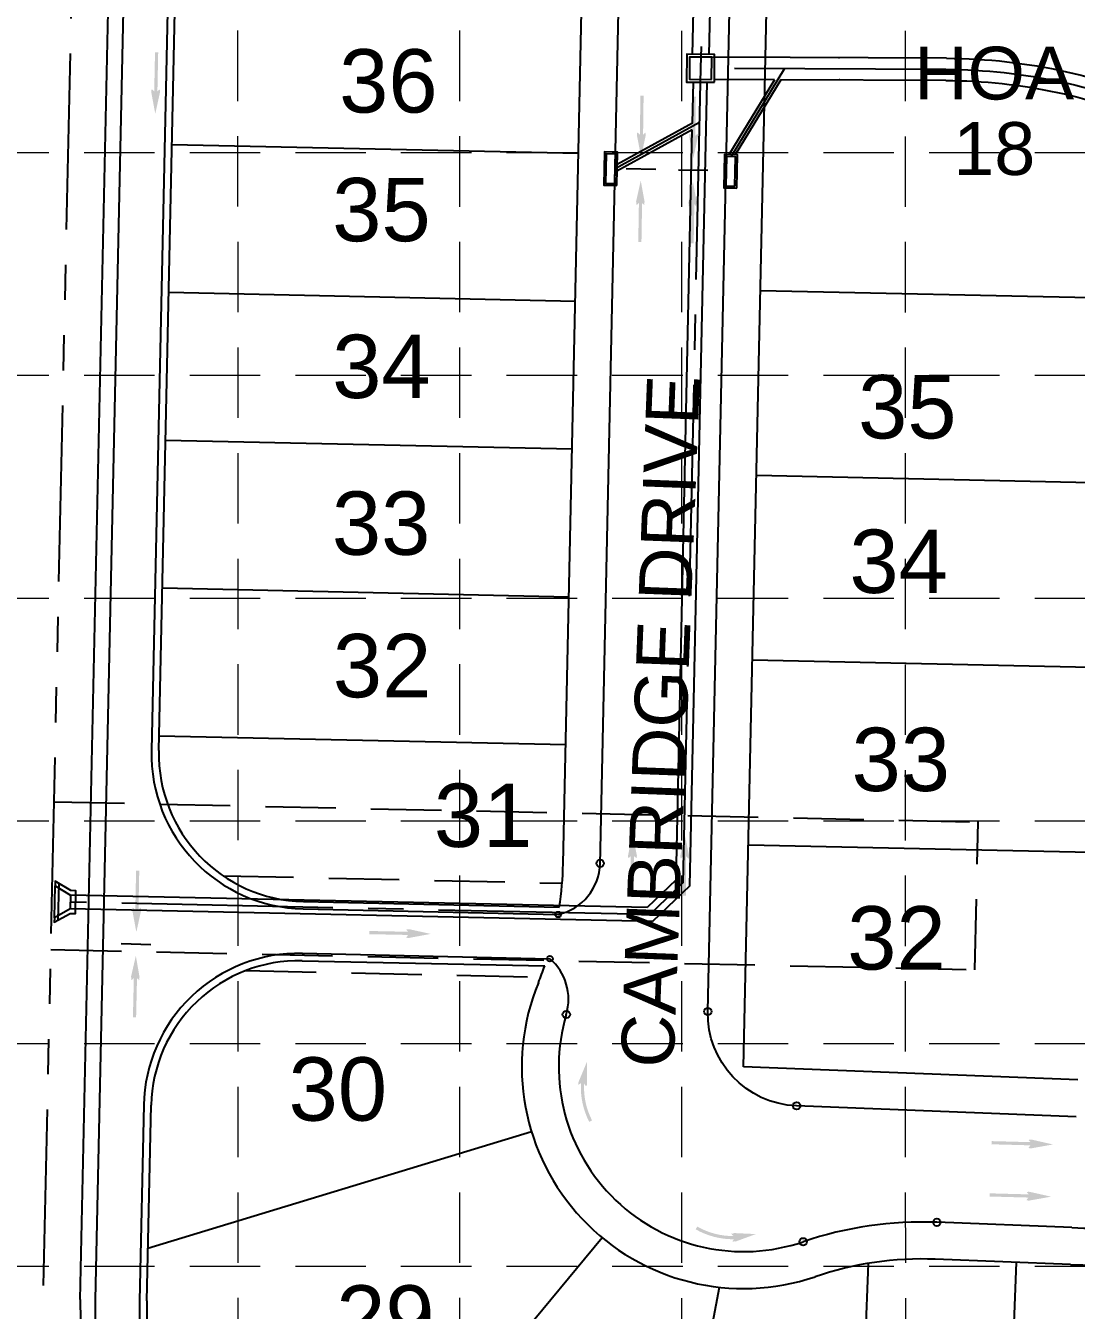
# Model space of a CAD drawing. Header units: inches. Extents: x 3312 to 5850, y 7905 to 11961.
# Drawn here: x 3572.2 to 3870.6, y 9350.6 to 9715.5 of the extents above; entities that cross this region are included whole.
import ezdxf
from ezdxf.enums import TextEntityAlignment as Align

# ---------------------------------------------------------------- set-up
doc = ezdxf.new("R2010")
doc.units = ezdxf.units.IN
doc.header["$LTSCALE"] = 80
doc.header["$MEASUREMENT"] = 0
for name, pattern in [('CENTER2', [1.125, 0.75, -0.125, 0.125, -0.125]), ('DASHED2', [0.375, 0.25, -0.125]), ('HIDDEN', [0.375, 0.25, -0.125]), ('PHANTOM2', [1.25, 0.625, -0.125, 0.125, -0.125, 0.125, -0.125])]:
    doc.linetypes.add(name, pattern=pattern)
for name, color, linetype in [('1 LOT NUMBER', 7, 'Continuous'), ('BNDY', 7, 'PHANTOM2'), ('ESMT', 7, 'DASHED2'), ('grid', 254, 'HIDDEN'), ('LOT NUM', 7, 'Continuous'), ('LOTLINE', 7, 'Continuous'), ('PAVING', 7, 'Continuous'), ('ROW', 7, 'Continuous'), ('STORM', 250, 'Continuous'), ('STORM CL', 7, 'CENTER2'), ('STORM INLET', 250, 'Continuous')]:
    doc.layers.add(name, color=color, linetype=linetype)
doc.styles.get("Standard").update_dxf_attribs({"font": 'ARIAL.TTF', "height": 25})

msp = doc.modelspace()

# ---------------------------------------------------------------- hatches: boundary and pattern name
at = {"layer": 'PAVING'}
h = msp.add_hatch(color=256, dxfattribs=at)
edge = h.paths.add_edge_path()
edge.add_line((3610.144448673394, 9697.40248082097), (3609.607478673394, 9696.84682082097))
edge.add_line((3609.607478673394, 9696.84682082097), (3609.830603673394, 9707.95792082097))
edge.add_line((3609.830603673394, 9707.95792082097), (3608.927813673394, 9707.97724082097))
edge.add_line((3608.927813673394, 9707.97724082097), (3608.704688673394, 9696.86635082097))
edge.add_line((3608.704688673394, 9696.86635082097), (3608.078783673394, 9697.45561082097))
edge.add_line((3608.078783673394, 9697.455610820969), (3608.077102809413, 9697.457062132553))
edge.add_ellipse((3608.023648490632, 9696.888739976133), major_axis=(0.01178339618922154, 0.58788191975451), ratio=0.2857142857142856, start_angle=345.5032805555555, end_angle=485.8315277777779)
edge.add_line((3607.880573171914, 9696.54732112825), (3607.882748673394, 9696.54820082097))
edge.add_line((3607.882748673394, 9696.54820082097), (3608.999948673394, 9690.50839082097))
edge.add_line((3608.999948673394, 9690.50839082097), (3610.314443673394, 9696.50389082097))
edge.add_line((3610.314443673394, 9696.50389082097), (3610.313227560195, 9696.502852300102))
edge.add_ellipse((3610.181892661246, 9696.840515599202), major_axis=(0.01178339618922154, 0.58788191975451), ratio=0.2857142857142859, start_angle=235.2730666666667, end_angle=377.1826722222223)
edge.add_line((3610.143529689909, 9697.403153608302), (3610.144448673394, 9697.402480820972))
edge.add_line((3610.144448673394, 9697.40248082097), (3610.144448673394, 9697.40248082097))
edge.add_line((3610.144448673394, 9697.40248082097), (3610.144448673394, 9697.40248082097))
h = msp.add_hatch(color=256, dxfattribs=at)
edge = h.paths.add_edge_path()
edge.add_line((3748.078538673394, 9685.144465820971), (3747.545453673394, 9684.585130820971))
edge.add_line((3747.545453673394, 9684.585130820971), (3747.690143673394, 9695.697385820971))
edge.add_line((3747.690143673394, 9695.697385820971), (3746.787248673395, 9695.710405820972))
edge.add_line((3746.787248673394, 9695.71040582097), (3746.642453673394, 9684.598255820969))
edge.add_line((3746.642453673394, 9684.598255820969), (3746.012348673394, 9685.182685820968))
edge.add_line((3746.012348673394, 9685.18268582097), (3746.010716806211, 9685.18452813353))
edge.add_ellipse((3745.96127335735, 9684.615842998293), major_axis=(0.007635568287404431, 0.58795042146165), ratio=0.2857142857142856, start_angle=345.5032805555555, end_angle=485.8315277777779)
edge.add_line((3745.82061032543, 9684.273423244238), (3745.823033673394, 9684.27401582097))
edge.add_line((3745.823033673394, 9684.27401582097), (3746.982758673394, 9678.242185820971))
edge.add_line((3746.982758673394, 9678.242185820971), (3748.254518673394, 9684.24724082097))
edge.add_line((3748.254518673394, 9684.24724082097), (3748.253517904298, 9684.246118194043))
edge.add_ellipse((3748.119804043414, 9684.582846515763), major_axis=(0.007635568287404431, 0.58795042146165), ratio=0.2857142857142858, start_angle=235.2730666666667, end_angle=377.1826722222223)
edge.add_line((3748.077472589155, 9685.145199869834), (3748.078538673394, 9685.144465820971))
edge.add_line((3748.078538673394, 9685.144465820971), (3748.078538673394, 9685.144465820971))
edge.add_line((3748.078538673394, 9685.144465820971), (3748.078538673394, 9685.144465820971))
h = msp.add_hatch(color=256, dxfattribs=at)
edge = h.paths.add_edge_path()
edge.add_line((3762.918188673394, 9684.80479082097), (3762.385103673394, 9684.24545582097))
edge.add_line((3762.385103673394, 9684.24545582097), (3762.529793673394, 9695.357605820971))
edge.add_line((3762.529793673394, 9695.357605820971), (3761.627003673394, 9695.37073082097))
edge.add_line((3761.627003673394, 9695.37073082097), (3761.482208673394, 9684.258580820971))
edge.add_line((3761.482208673394, 9684.258580820971), (3760.852103673394, 9684.843010820972))
edge.add_line((3760.852103673394, 9684.84301082097), (3760.850427909019, 9684.844835511118))
edge.add_ellipse((3760.800984460157, 9684.276150375881), major_axis=(0.007635568287404431, 0.58795042146165), ratio=0.2857142857142856, start_angle=345.5032805555555, end_angle=485.8315277777779)
edge.add_line((3760.660321428237, 9683.933730621826), (3760.662683673394, 9683.934340820972))
edge.add_line((3760.662683673394, 9683.93434082097), (3761.822408673394, 9677.90240582097))
edge.add_line((3761.822408673394, 9677.90240582097), (3763.094273673394, 9683.90756582097))
edge.add_line((3763.094273673394, 9683.907565820971), (3763.093229007106, 9683.906425571635))
edge.add_ellipse((3762.959515146221, 9684.243153893354), major_axis=(0.007635568287404431, 0.58795042146165), ratio=0.2857142857142858, start_angle=235.2730666666667, end_angle=377.1826722222223)
edge.add_line((3762.917183691962, 9684.805507247422), (3762.918188673394, 9684.80479082097))
edge.add_line((3762.918188673394, 9684.80479082097), (3762.918188673394, 9684.80479082097))
edge.add_line((3762.918188673394, 9684.80479082097), (3762.918188673394, 9684.80479082097))
h = msp.add_hatch(color=256, dxfattribs=at)
edge = h.paths.add_edge_path()
edge.add_line((3747.777398673394, 9664.591870820972), (3747.260903673394, 9665.16653582097))
edge.add_line((3747.260903673394, 9665.16653582097), (3747.079883673394, 9654.054385820971))
edge.add_line((3747.079883673394, 9654.054385820971), (3746.176778673394, 9654.067930820971))
edge.add_line((3746.176778673394, 9654.067930820971), (3746.358113673394, 9665.179870820972))
edge.add_line((3746.358113673394, 9665.17987082097), (3745.711208673394, 9664.61392082097))
edge.add_line((3745.711208673394, 9664.61392082097), (3745.709377019012, 9664.612141212203))
edge.add_ellipse((3745.676624915048, 9665.182031322103), major_axis=(-0.009602541635274997, -0.5879215859229384), ratio=0.2857142857142857, start_angle=-125.83152777777792, end_angle=14.496719444444523, ccw=False)
edge.add_line((3745.54605981913, 9665.528427240444), (3745.548353673394, 9665.527735820971))
edge.add_line((3745.548353673394, 9665.527735820971), (3746.884268673394, 9671.522920820971))
edge.add_line((3746.884268673394, 9671.52292082097), (3747.979943673394, 9665.48342582097))
edge.add_line((3747.979943673394, 9665.48342582097), (3747.978722311391, 9665.484403982362))
edge.add_ellipse((3747.835195257797, 9665.151739971492), major_axis=(-0.009602541635274997, -0.5879215859229384), ratio=0.2857142857142859, start_angle=-17.182672222222322, end_angle=124.7269333333333, ccw=False)
edge.add_line((3747.776397503151, 9664.590869156686), (3747.777398673394, 9664.59187082097))
edge.add_line((3747.777398673394, 9664.591870820972), (3747.777398673394, 9664.591870820972))
edge.add_line((3747.777398673394, 9664.591870820972), (3747.777398673394, 9664.591870820972))
h = msp.add_hatch(color=256, dxfattribs=at)
edge = h.paths.add_edge_path()
edge.add_line((3762.617048673394, 9664.25219582097), (3762.100553673394, 9664.82675582097))
edge.add_line((3762.100553673394, 9664.82675582097), (3761.919533673394, 9653.71471082097))
edge.add_line((3761.919533673394, 9653.71471082097), (3761.016428673394, 9653.72825582097))
edge.add_line((3761.016428673394, 9653.72825582097), (3761.197763673394, 9664.840090820971))
edge.add_line((3761.197763673394, 9664.840090820971), (3760.550753673394, 9664.27424582097))
edge.add_line((3760.550753673394, 9664.27424582097), (3760.548983994318, 9664.272435081888))
edge.add_ellipse((3760.516231890355, 9664.842325191787), major_axis=(-0.009602541635274997, -0.5879215859229384), ratio=0.2857142857142857, start_angle=-125.83152777777792, end_angle=14.496719444444523, ccw=False)
edge.add_line((3760.385666794436, 9665.188721110131), (3760.388003673394, 9665.18806082097))
edge.add_line((3760.388003673394, 9665.18806082097), (3761.723918673394, 9671.18324582097))
edge.add_line((3761.723918673394, 9671.18324582097), (3762.819488673394, 9665.143645820972))
edge.add_line((3762.819488673394, 9665.143645820972), (3762.818329286696, 9665.144697852047))
edge.add_ellipse((3762.674802233102, 9664.812033841177), major_axis=(-0.009602541635274997, -0.5879215859229384), ratio=0.2857142857142859, start_angle=-17.182672222222322, end_angle=124.7269333333333, ccw=False)
edge.add_line((3762.616004478456, 9664.25116302637), (3762.617048673394, 9664.25219582097))
edge.add_line((3762.617048673394, 9664.25219582097), (3762.617048673394, 9664.25219582097))
edge.add_line((3762.617048673394, 9664.25219582097), (3762.617048673394, 9664.25219582097))
h = msp.add_hatch(color=256, dxfattribs=at)
edge = h.paths.add_edge_path()
edge.add_line((3743.501273673394, 9479.13530582097), (3744.026693673394, 9479.701780820971))
edge.add_line((3744.026693673394, 9479.701780820971), (3744.031838673394, 9468.58847582097))
edge.add_line((3744.031838673394, 9468.58847582097), (3744.934733673394, 9468.58763582097))
edge.add_line((3744.934733673394, 9468.58763582097), (3744.929798673394, 9479.700730820969))
edge.add_line((3744.929798673394, 9479.70073082097), (3745.567673673394, 9479.124595820971))
edge.add_line((3745.567673673394, 9479.124595820971), (3745.569432195045, 9479.123057539025))
edge.add_ellipse((3745.611214422115, 9479.692356830416), major_axis=(0.0002812504898118156, -0.5879999327365284), ratio=0.2857142857142854, start_angle=345.5032805555555, end_angle=485.8315277777779)
edge.add_line((3745.747254386381, 9480.036639424572), (3745.745228673394, 9480.035785820972))
edge.add_line((3745.745228673394, 9480.035785820972), (3744.504233673394, 9486.05123582097))
edge.add_line((3744.504233673394, 9486.05123582097), (3743.312903673394, 9480.03001082097))
edge.add_line((3743.312903673394, 9480.03001082097), (3743.31419970008, 9480.03118561447))
edge.add_ellipse((3743.452435129224, 9479.696288129602), major_axis=(0.0002812504898118156, -0.5879999327365284), ratio=0.2857142857142857, start_angle=235.2730666666667, end_angle=377.1826722222223)
edge.add_line((3743.502334235836, 9479.134555696843), (3743.501273673394, 9479.13530582097))
edge.add_line((3743.501273673394, 9479.13530582097), (3743.501273673394, 9479.13530582097))
edge.add_line((3743.501273673394, 9479.13530582097), (3743.501273673394, 9479.13530582097))
h = msp.add_hatch(color=256, dxfattribs=at)
edge = h.paths.add_edge_path()
edge.add_line((3758.344283673394, 9478.997440820971), (3758.869808673393, 9479.563705820972))
edge.add_line((3758.869808673393, 9479.56370582097), (3758.874743673394, 9468.45040082097))
edge.add_line((3758.874743673394, 9468.450400820971), (3759.777953673394, 9468.44956082097))
edge.add_line((3759.777953673394, 9468.44956082097), (3759.772598673394, 9479.562865820972))
edge.add_line((3759.772598673394, 9479.562865820972), (3760.410683673394, 9478.986625820971))
edge.add_line((3760.410683673394, 9478.986625820971), (3760.412375076317, 9478.985017220224))
edge.add_ellipse((3760.454157303388, 9479.55431651161), major_axis=(0.0002812504898118156, -0.5879999327365284), ratio=0.2857142857142854, start_angle=345.5032805555555, end_angle=485.8315277777779)
edge.add_line((3760.590197267654, 9479.898599105767), (3760.588028673394, 9479.89792082097))
edge.add_line((3760.588028673394, 9479.89792082097), (3759.347033673394, 9485.91337082097))
edge.add_line((3759.347033673394, 9485.913370820972), (3758.155913673394, 9479.89204082097))
edge.add_line((3758.155913673394, 9479.892040820969), (3758.157142581361, 9479.89314529567))
edge.add_ellipse((3758.295378010505, 9479.5582478108), major_axis=(0.0002812504898118156, -0.5879999327365284), ratio=0.2857142857142857, start_angle=235.2730666666667, end_angle=377.1826722222223)
edge.add_line((3758.345277117116, 9478.996515378043), (3758.344283673394, 9478.997440820971))
edge.add_line((3758.344283673394, 9478.997440820971), (3758.344283673394, 9478.997440820971))
edge.add_line((3758.344283673394, 9478.997440820971), (3758.344283673394, 9478.997440820971))
h = msp.add_hatch(color=256, dxfattribs=at)
edge = h.paths.add_edge_path()
edge.add_line((3604.769813673394, 9464.95652582097), (3604.232948673394, 9464.400760820969))
edge.add_line((3604.232948673394, 9464.40076082097), (3604.453658673394, 9475.511755820971))
edge.add_line((3604.453658673394, 9475.511755820971), (3603.550868673394, 9475.53128582097))
edge.add_line((3603.550868673394, 9475.53128582097), (3603.330158673394, 9464.420290820972))
edge.add_line((3603.330158673394, 9464.42029082097), (3602.704043673394, 9465.00902582097))
edge.add_line((3602.704043673394, 9465.009025820971), (3602.702369649243, 9465.010793439513))
edge.add_ellipse((3602.649037722284, 9464.442459784656), major_axis=(0.01165679305459591, 0.5878844437265569), ratio=0.2857142857142856, start_angle=345.5032805555555, end_angle=485.8315277777779)
edge.add_line((3602.506035932879, 9464.101010132814), (3602.508428673394, 9464.101720820969))
edge.add_line((3602.508428673394, 9464.10172082097), (3603.626888673394, 9458.061805820971))
edge.add_line((3603.626888673394, 9458.06180582097), (3604.939703673394, 9464.058040820968))
edge.add_line((3604.939703673394, 9464.05804082097), (3604.938699843707, 9464.057065296698))
edge.add_ellipse((3604.807292230581, 9464.394700304443), major_axis=(0.01165679305459591, 0.5878844437265569), ratio=0.2857142857142857, start_angle=235.2730666666667, end_angle=377.1826722222223)
edge.add_line((3604.768808093656, 9464.957330038866), (3604.769813673394, 9464.95652582097))
edge.add_line((3604.769813673394, 9464.95652582097), (3604.769813673394, 9464.95652582097))
edge.add_line((3604.769813673394, 9464.95652582097), (3604.769813673394, 9464.95652582097))
h = msp.add_hatch(color=256, dxfattribs=at)
edge = h.paths.add_edge_path()
edge.add_line((3680.333903673394, 9458.700625820971), (3680.889458673394, 9458.16365582097))
edge.add_line((3680.889458673394, 9458.16365582097), (3669.778463673394, 9458.386780820972))
edge.add_line((3669.778463673394, 9458.38678082097), (3669.759038673394, 9457.48399082097))
edge.add_line((3669.759038673394, 9457.48399082097), (3680.870033673394, 9457.26076082097))
edge.add_line((3680.870033673394, 9457.260760820971), (3680.280773673394, 9456.634960820971))
edge.add_line((3680.280773673394, 9456.634960820971), (3680.279122374367, 9456.633255920178))
edge.add_ellipse((3680.847444269034, 9456.579798818539), major_axis=(-0.58788186204867, 0.01178627482237563), ratio=0.2857142857142856, start_angle=345.5032805555555, end_angle=485.8315277777779)
edge.add_line((3681.188862416329, 9456.436721828024), (3681.188183673394, 9456.438820820971))
edge.add_line((3681.188183673394, 9456.438820820971), (3687.227888673394, 9457.55602082097))
edge.add_line((3687.227888673394, 9457.55602082097), (3681.232388673394, 9458.87062082097))
edge.add_line((3681.232388673394, 9458.87062082097), (3681.233343189865, 9458.869375997781))
edge.add_ellipse((3680.895679247671, 9458.738042752242), major_axis=(-0.58788186204867, 0.01178627482237563), ratio=0.2857142857142859, start_angle=235.2730666666667, end_angle=377.1826722222223)
edge.add_line((3680.33304105073, 9458.69968253593), (3680.333903673394, 9458.700625820971))
edge.add_line((3680.333903673394, 9458.700625820971), (3680.333903673394, 9458.700625820971))
edge.add_line((3680.333903673394, 9458.700625820971), (3680.333903673394, 9458.700625820971))
h = msp.add_hatch(color=256, dxfattribs=at)
edge = h.paths.add_edge_path()
edge.add_line((3604.328078673394, 9444.406345820971), (3603.815468673394, 9444.984790820972))
edge.add_line((3603.815468673394, 9444.98479082097), (3603.558533673394, 9433.87421582097))
edge.add_line((3603.558533673394, 9433.87421582097), (3602.655533673394, 9433.89385082097))
edge.add_line((3602.655533673394, 9433.89385082097), (3602.912888673394, 9445.00421582097))
edge.add_line((3602.912888673394, 9445.00421582097), (3602.261993673394, 9444.442570820971))
edge.add_line((3602.261993673394, 9444.442570820971), (3602.260223135815, 9444.440936018642))
edge.add_ellipse((3602.231369674249, 9445.011036812739), major_axis=(-0.01362352316659761, -0.5878421553585021), ratio=0.2857142857142856, start_angle=-125.83152777777792, end_angle=14.496719444444523, ccw=False)
edge.add_line((3602.103176875879, 9445.358317654367), (3602.105438673394, 9445.35764582097))
edge.add_line((3602.105438673394, 9445.357645820972), (3603.482408673394, 9451.343380820972))
edge.add_line((3603.482408673394, 9451.34338082097), (3604.536713673394, 9445.29653582097))
edge.add_line((3604.536713673394, 9445.29653582097), (3604.535481358429, 9445.297656677734))
edge.add_ellipse((3604.389682340679, 9444.965982129925), major_axis=(-0.01362352316659761, -0.5878421553585021), ratio=0.2857142857142858, start_angle=-17.182672222222322, end_angle=124.7269333333333, ccw=False)
edge.add_line((3604.327049774334, 9444.405526593342), (3604.328078673394, 9444.406345820971))
edge.add_line((3604.328078673394, 9444.406345820971), (3604.328078673394, 9444.406345820971))
edge.add_line((3604.328078673394, 9444.406345820971), (3604.328078673394, 9444.406345820971))
at = {"layer": 'PAVING', "linetype": 'Continuous', "lineweight": 30}
h = msp.add_hatch(color=256, dxfattribs=at)
edge = h.paths.add_edge_path()
edge.add_line((3731.656118673394, 9415.173085820965), (3731.632913673394, 9421.314535820966))
edge.add_line((3731.632913673394, 9421.314535820966), (3729.275243673394, 9415.653040820967))
edge.add_line((3729.275243673394, 9415.653040820967), (3729.27424627773, 9415.653250665177))
edge.add_ellipse((3729.343413159225, 9415.297608567347), major_axis=(-0.1161840640680323, -0.5764072026411844), ratio=0.2857142857142859, start_angle=235.2730666666667, end_angle=377.1826722222223)
edge.add_line((3729.281066570694, 9414.737121145768), (3729.283958673394, 9414.736180820968))
edge.add_line((3729.283958673394, 9414.736180820968), (3729.909443673394, 9415.18190582097))
edge.add_line((3729.909443673394, 9415.181905820966), (3729.898671804662, 9415.177578774848))
edge.add_arc((3751.317647410344, 9413.996758613606), 21.45149999999998, 176.844499204569, 207.2527686490134)
edge.add_line((3732.24737063558, 9404.17375528796), (3733.050133175637, 9404.58725407775))
edge.add_arc((3751.317647410344, 9413.996758613606), 20.5485, 177.1769630934578, 207.2527686490134, ccw=False)
edge.add_line((3730.794084749637, 9415.008800095975), (3730.795013673393, 9415.007815820965))
edge.add_line((3730.795013673394, 9415.007815820965), (3731.303318673394, 9414.318700820964))
edge.add_line((3731.303318673394, 9414.318700820966), (3731.304937435699, 9414.316439672424))
edge.add_ellipse((3731.458647824497, 9414.866185571955), major_axis=(-0.1161840640680323, -0.5764072026411844), ratio=0.2857142857142857, start_angle=345.5032805555555, end_angle=485.8315277777779)
edge.add_line((3731.660181644982, 9415.176703618445), (3731.656754957307, 9415.174492751108))
at = {"layer": 'PAVING'}
h = msp.add_hatch(color=256, dxfattribs=at)
edge = h.paths.add_edge_path()
edge.add_line((3857.079353673394, 9398.94113582097), (3857.631233673394, 9398.40038582097))
edge.add_line((3857.631233673394, 9398.40038582097), (3846.521918673393, 9398.69921582097))
edge.add_line((3846.521918673394, 9398.69921582097), (3846.496403673395, 9397.79663582097))
edge.add_line((3846.496403673394, 9397.79663582097), (3857.605508673394, 9397.49770082097))
edge.add_line((3857.605508673394, 9397.49770082097), (3857.012153673394, 9396.87578582097))
edge.add_line((3857.012153673394, 9396.87578582097), (3857.01048956481, 9396.87405352842))
edge.add_ellipse((3857.57843344721, 9396.8167195584), major_axis=(-0.5877877476235026, 0.01579758664130178), ratio=0.2857142857142855, start_angle=345.5032805555555, end_angle=485.8315277777779)
edge.add_line((3857.918867317204, 9396.671316131074), (3857.918093673394, 9396.673345820971))
edge.add_line((3857.918093673394, 9396.673345820971), (3863.965253673394, 9397.749385820971))
edge.add_line((3863.965253673394, 9397.749385820971), (3857.978888673394, 9399.10493582097))
edge.add_line((3857.978888673394, 9399.10493582097), (3857.979946953055, 9399.10361013627))
edge.add_ellipse((3857.641394681127, 9398.974584098529), major_axis=(-0.5877877476235026, 0.01579758664130178), ratio=0.2857142857142858, start_angle=235.2730666666667, end_angle=377.1826722222223)
edge.add_line((3857.078507821425, 9398.940064103928), (3857.079353673394, 9398.94113582097))
edge.add_line((3857.079353673394, 9398.94113582097), (3857.079353673394, 9398.94113582097))
edge.add_line((3857.079353673394, 9398.94113582097), (3857.079353673394, 9398.94113582097))
h = msp.add_hatch(color=256, dxfattribs=at)
edge = h.paths.add_edge_path()
edge.add_line((3856.535663673394, 9384.10747082097), (3857.087333673393, 9383.56661582097))
edge.add_line((3857.087333673394, 9383.56661582097), (3845.978018673394, 9383.86555082097))
edge.add_line((3845.978018673394, 9383.86555082097), (3845.952503673394, 9382.96276082097))
edge.add_line((3845.952503673394, 9382.96276082097), (3857.061818673394, 9382.664245820972))
edge.add_line((3857.061818673394, 9382.66424582097), (3856.468358673394, 9382.04212082097))
edge.add_line((3856.468358673394, 9382.04212082097), (3856.466623444741, 9382.040435690891))
edge.add_ellipse((3857.034567327141, 9381.98310172087), major_axis=(-0.5877877476235026, 0.01579758664130178), ratio=0.2857142857142855, start_angle=345.5032805555555, end_angle=485.8315277777779)
edge.add_line((3857.375001197135, 9381.837698293548), (3857.374403673394, 9381.839890820971))
edge.add_line((3857.374403673393, 9381.83989082097), (3863.421563673393, 9382.915930820971))
edge.add_line((3863.421563673393, 9382.915930820971), (3857.435093673394, 9384.27127082097))
edge.add_line((3857.435093673394, 9384.27127082097), (3857.436080832989, 9384.269992298734))
edge.add_ellipse((3857.097528561063, 9384.140966260993), major_axis=(-0.5877877476235026, 0.01579758664130178), ratio=0.2857142857142858, start_angle=235.2730666666667, end_angle=377.1826722222223)
edge.add_line((3856.53464170136, 9384.106446266393), (3856.535663673394, 9384.10747082097))
edge.add_line((3856.535663673394, 9384.10747082097), (3856.535663673394, 9384.10747082097))
edge.add_line((3856.535663673394, 9384.10747082097), (3856.535663673394, 9384.10747082097))
at = {"layer": 'PAVING', "linetype": 'Continuous', "lineweight": 30}
h = msp.add_hatch(color=256, dxfattribs=at)
edge = h.paths.add_edge_path()
edge.add_line((3773.439083673394, 9372.578785820971), (3779.573918673394, 9372.290980820972))
edge.add_line((3779.573918673394, 9372.290980820972), (3773.816033673394, 9370.179325820973))
edge.add_line((3773.816033673394, 9370.179325820971), (3773.816217203257, 9370.178328282735))
edge.add_ellipse((3773.46388529522, 9370.262753313504), major_axis=(-0.5808776273570528, -0.09124243550038509), ratio=0.2857142857142858, start_angle=-17.182672222222322, end_angle=124.7269333333333, ccw=False)
edge.add_line((3772.901232183851, 9370.224612480786), (3772.900538673394, 9370.227625820971))
edge.add_line((3772.900538673394, 9370.227625820973), (3773.372618673394, 9370.833265820973))
edge.add_line((3773.372618673394, 9370.833265820971), (3773.36788954914, 9370.822667709774))
edge.add_arc((3773.110974454252, 9392.272629175566), 21.45150000000002, 240.27795308347152, 270.68622252791596, ccw=False)
edge.add_line((3762.475474107062, 9373.643271078394), (3762.923174931673, 9374.427473174102))
edge.add_arc((3773.110974454252, 9392.272629175566), 20.54850000000002, 240.2779530834715, 270.3537586390271)
edge.add_line((3773.237845286108, 9371.72452084312), (3773.236958673394, 9371.72555582097))
edge.add_line((3773.236958673394, 9371.72555582097), (3772.570313673394, 9372.26305082097))
edge.add_line((3772.570313673395, 9372.263050820971), (3772.568137165388, 9372.26472862665))
edge.add_ellipse((3773.123995017987, 9372.394611209698), major_axis=(-0.5808776273570528, -0.09124243550038509), ratio=0.2857142857142858, start_angle=-125.83152777777792, end_angle=14.496719444444523, ccw=False)
edge.add_line((3773.442907561452, 9372.582579632122), (3773.440551109839, 9372.579251378547))

# ---------------------------------------------------------------- linework, layer by layer
at = {"layer": 'BNDY'}
msp.add_line((3575.123606560598, 9257.717140904286), (3592.276765599265, 10047.25666006793), dxfattribs=at)
at = {"layer": 'ESMT'}
for p, q in [((3580.280558673394, 9495.08690582097), (3842.718713673394, 9489.385300820972)), ((3841.806368673394, 9447.39527582097), (3842.718713673394, 9489.385300820972)), ((3628.285167515522, 9474.065042944449), (3724.551210742397, 9471.973613315096)), ((3579.368318673394, 9453.096880820971), (3841.806368673394, 9447.39527582097)), ((3634.693284458483, 9447.144570976921), (3718.442573567648, 9445.325087223448))]:
    msp.add_line(p, q, dxfattribs=at)
at = {"layer": 'grid', "color": 252, "linetype": 'HIDDEN', "lineweight": 0}
for p, q in [((3632.888481724754, 8224.14574497316), (3631.886203226441, 11891.53192711592)), ((3695.588160958113, 8224.13588727242), (3695.320979648907, 11892.02130717616)), ((3758.474704372412, 8224.12600019272), (3758.673085731515, 11891.90370449288)), ((3822.228165844331, 8224.115976815374), (3821.887651548658, 11891.67048775005)), ((3378.788855585378, 9679.525765267892), (5783.295051632005, 9679.525765267892)), ((3378.788855585378, 9616.24928642441), (5783.295051632005, 9616.24928642441)), ((3378.788855585378, 9552.972807581273), (5783.295051632005, 9552.972807581273)), ((3378.788855585378, 9489.696328737791), (5783.295051632005, 9489.696328737791)), ((3378.788855585378, 9426.419849894482), (5783.295051632005, 9426.419849894482)), ((3378.788855585378, 9363.143371051172), (5783.295051632005, 9363.143371051172))]:
    msp.add_line(p, q, dxfattribs=at)
at = {"layer": 'LOTLINE'}
for p, q in [((3613.744110925049, 9681.80500411514), (3729.216827226053, 9679.296330900013)), ((3612.831854236308, 9639.814979477242), (3728.304570524494, 9637.30623935654)), ((3896.354222395889, 9637.766927441351), (3780.881470656944, 9640.27563337064)), ((3611.919595269206, 9597.824849890614), (3727.39231381973, 9595.316147816271)), ((3895.21390151894, 9585.27931301281), (3779.741149776791, 9587.788018945304)), ((3611.007336298901, 9555.834720300783), (3726.480057118171, 9553.326056272797)), ((3894.073580641991, 9532.79169858427), (3778.600828899841, 9535.300404516762)), ((3610.095079562092, 9513.844693384524), (3725.567800416611, 9511.335964732527)), ((3892.933259761836, 9480.304084155729), (3777.460508022892, 9482.812790088221)), ((3606.932461966494, 9368.275538385593), (3715.82733854842, 9401.455571509925)), ((3651.636608679803, 9269.52424425293), (3735.910928615714, 9371.294986794053)), ((3807.136488248271, 9250.472216862414), (3811.585493561239, 9363.977643252076)), ((3849.104261848998, 9248.827230771834), (3853.627973599692, 9364.238608166623)), ((3749.430803775936, 9252.734094946158), (3769.287059614433, 9357.186643878009))]:
    msp.add_line(p, q, dxfattribs=at)
at = {"layer": 'PAVING'}
for p, q in [((3619.570298673394, 10046.66366582097), (3607.903643673394, 9509.66111582097)), ((3735.329986133338, 9477.261204827591), (3747.640104304669, 10043.88131027087)), ((3765.930562237803, 9435.51965551014), (3775.332129599478, 9868.262624816913)), ((3742.738448673394, 9674.964925820972), (3751.137083673394, 9674.79976082097)), ((3757.578203673394, 9674.62525082097), (3765.976838673394, 9674.46008582097)), ((3651.036068673394, 9464.64383582097), (3723.408578673394, 9463.07146082097)), ((3599.360318673394, 9454.81373582097), (3607.757588673394, 9454.59134582097)), ((3650.762333673394, 9452.046775820969), (3721.078943673394, 9450.51902582097)), ((3605.715968673394, 9408.96317582097), (3604.508048673394, 9353.364730820971)), ((3870.58360989856, 9405.60625922943), (3791.146259265148, 9408.719918251007)), ((3869.349870332228, 9374.130429032892), (3830.9477727644, 9375.635653419775))]:
    msp.add_line(p, q, dxfattribs=at)
at = {"layer": 'PAVING', "flags": 128}
msp.add_lwpolyline([(3752.589023673394, 10243.88684582097), (3680.359523673394, 10253.26544582097), (3680.359548070037, 10253.26541416907, 0.42208236936228), (3616.655234611781, 10202.82952289484), (3616.655230623441, 10202.82948405639, 0.02015516063645243), (3606.973296421358, 10046.93731418862), (3606.973238673394, 10046.93729582097), (3591.910988673394, 9353.63836082097), (3591.911015120863, 9353.638411671387, 0.4091105184488649), (3698.825540998469, 9240.006329336597), (3698.825558673394, 9240.00631082097), (4831.186298673394, 9195.621865820971)], format="xyb", dxfattribs=at)
at = {"layer": 'PAVING'}
for centre, radius in [((3735.337523673394, 9477.60556082097), 1.05), ((3723.408473673393, 9463.07146082097), 0.7875000000000001), ((3721.078838673394, 9450.51913082097), 0.7875000000000001), ((3765.930562232925, 9435.519655245127), 1.05), ((3725.739090730726, 9434.678849299771), 1.05), ((3791.146259705102, 9408.719918235252), 1.05), ((3830.94777276404, 9375.63565342073), 1.05), ((3793.00637884664, 9370.117444688976), 1.05)]:
    msp.add_circle(centre, radius, dxfattribs=at)
for centre, radius, start, end in [((3651.993914546834, 9508.733404806364), 44.1, 178.7554138888918, 268.7554138888887), ((3720.116093673394, 9477.93620582097), 15.225, 282.4888496768431, 358.7554246764196), ((3649.804498460896, 9407.957185105473), 44.1, 88.75541388888863, 178.7554138888918), ((3711.136771837044, 9438.988478973795), 15.225, 343.5569181547009, 49.23112245280605), ((3776.091914502042, 9419.818057320377), 52.5, 163.5569181547009, 288.7948299278065), ((3880.247903186651, 9652.166929117284), 278.2500000000006, 267.7553601464721, 290.1808237248356), ((3826.835307535653, 9270.716219426138), 105, 87.75536014647213, 108.7948299278065), ((3703.184757659972, 9351.220929232913), 98.7, 178.7554138888918, 267.7553583333331)]:
    msp.add_arc(centre, radius, start, end, dxfattribs=at)
at = {"layer": 'PAVING', "extrusion": (0, 0, -1)}
msp.add_arc((-3792.17437557059, 9434.949776751208), 26.25, 272.2446388888883, 1.243969444444323, dxfattribs=at)
at = {"layer": 'ROW'}
for p, q in [((3587.711209699884, 9353.692986164913), (3602.774288484332, 10047.02859589254)), ((3610.003853673394, 9509.645680820971), (3621.669878673394, 10046.61809582097)), ((3724.832463248271, 9477.489269002983), (3737.142581419602, 10044.10937444627)), ((3776.091914502276, 9419.818057321718), (3786.057716659935, 9878.532083526588)), ((3651.081638673394, 9466.743310820972), (3723.754658673394, 9465.16442582097)), ((3650.716763673394, 9449.94730082097), (3719.593823673394, 9448.45084082097)), ((3870.994856422806, 9416.098202630414), (3776.091914502276, 9419.818057321718)), ((3606.607523673394, 9353.31916082097), (3607.814393673394, 9408.869410820971)), ((3868.938623807981, 9363.638485631907), (3830.536526240153, 9365.143710021996))]:
    msp.add_line(p, q, dxfattribs=at)
for centre, radius, start, end in [((3651.993914546834, 9508.733404806364), 42, 178.7554138888918, 268.7554138888887), ((3630.354757277216, 9479.541846584212), 94.5, 351.248937411282, 358.7554150097675), ((3649.804498460896, 9407.957185105473), 42, 88.75541388888863, 178.7554138888918), ((3630.354757277216, 9479.541846584212), 94.5, 337.715945228429, 340.7916143538712), ((3776.091914502042, 9419.818057320377), 63, 157.715945228429, 288.7948299278065), ((3880.247903186651, 9652.166929117284), 288.7500000000006, 267.7553601464721, 290.1808237248356), ((3826.835307535653, 9270.716219426138), 94.5, 87.75536014647213, 108.7948299278065), ((3705.28343189899, 9351.138746075623), 117.6, 178.7554600632252, 267.7554051999304), ((3703.184757659972, 9351.220929232913), 96.60000000000001, 178.7554138888918, 267.7553583333331)]:
    msp.add_arc(centre, radius, start, end, dxfattribs=at)
at = {"layer": 'STORM', "color": 5}
for p, q in [((3761.597448754573, 9707.402742298218), (3768.897588148933, 10043.41948031467)), ((3766.323107065832, 9707.381723135646), (3773.62147344481, 10043.31685143622)), ((3833.755640283092, 9706.29419239542), (3767.038791523212, 9706.590940939535)), ((3803.111304605887, 9706.426533918599), (3803.269235718897, 9706.429792267241)), ((3760.797565012851, 9471.175712040795), (3765.758224597342, 9699.508975526162)), ((3761.565770219004, 9687.81649569493), (3761.820176003025, 9699.526491498178)), ((3784.857066244425, 9700.211625073267), (3767.798280585379, 9700.287500559274)), ((3784.857066244425, 9700.211625073267), (3771.924606452715, 9678.902395282623)), ((3786.694466775295, 9700.203452537484), (3773.743119923126, 9678.863101919027)), ((3833.530015339705, 9699.9951336302), (3786.694466775295, 9700.203452537484)), ((3803.39914546361, 9700.133112935904), (3803.241214353804, 9700.12985458726)), ((3761.526308673394, 9685.998640820972), (3740.135078673394, 9674.260690820971)), ((3761.565788673394, 9687.81650582097), (3740.174453673394, 9676.07876582097)), ((3756.896419334578, 9472.89182544605), (3761.526275981661, 9685.998622882496)), ((3756.896419334578, 9472.89182544605), (3748.67162196863, 9465.016861175596)), ((3760.797565012851, 9471.175712040795), (3750.216581224131, 9461.044779257203)), ((3748.67162196863, 9465.016861175596), (3584.955898226908, 9468.573670035883)), ((3750.216581224131, 9461.044779257203), (3584.870209190377, 9464.637014794482))]:
    msp.add_line(p, q, dxfattribs=at)
at = {"layer": 'STORM', "color": 5, "flags": 128}
for points in [[(3767.794777506976, 9699.499917179655), (3767.829805038487, 9707.375021522743), (3759.954700701806, 9707.41004904464), (3759.919673179909, 9699.534944711164)], [(3767.010769831266, 9700.29093037128), (3767.038791846861, 9706.59101383101), (3760.738708396744, 9706.619035865833), (3760.710686349104, 9700.318952396488)]]:
    msp.add_lwpolyline(points, close=True, dxfattribs=at)
at = {"layer": 'STORM', "color": 5, "extrusion": (0, 0, -1)}
for radius, start, end in [(160.65, 90.2904333333339, 114.7466999999992), (154.35, 90.2185333333341, 113.9365305555555)]:
    msp.add_arc((-3832.941304679875, 9545.64625634336), radius, start, end, dxfattribs=at)
at = {"layer": 'STORM CL', "color": 5}
for p, q in [((3763.874739105994, 9703.454983108943), (3758.846992173714, 9472.033768743422)), ((3833.543031327742, 9703.145106895527), (3763.87473910279, 9703.454983108943)), ((3787.682333673394, 9703.34905082097), (3772.519283673394, 9678.36440582097)), ((3763.538948673394, 9688.00130582097), (3739.623308673394, 9674.87809082097)), ((3758.846992173714, 9472.033768743422), (3749.444101597982, 9463.030820216398)), ((3749.444101597982, 9463.030820216398), (3584.913050853484, 9466.605342474462))]:
    msp.add_line(p, q, dxfattribs=at)
at = {"layer": 'STORM CL', "color": 5, "flags": 128}
msp.add_lwpolyline([(3514.776208279566, 10401.85326422737, 0.06206220256690399), (3551.000267062627, 10387.54050365904), (3778.530104069677, 10328.87879621191), (3795.979158691948, 10302.41312415063, 0.03672441003055416), (3771.259530796872, 10043.36816587545), (3763.874739378372, 9703.45499580495)], format="xyb", dxfattribs=at)
at = {"layer": 'STORM CL', "color": 5, "extrusion": (0, 0, -1)}
msp.add_arc((-3832.941304679875, 9545.64625634336), 157.5, 90.2188972222216, 114.3502083333334, dxfattribs=at)
at = {"layer": 'STORM INLET', "color": 5}
msp.add_line((3581.449313673394, 9461.48659082097), (3581.676008673394, 9471.870460820972), dxfattribs=at)
at = {"layer": 'STORM INLET', "color": 5, "flags": 128}
for points in [[(3740.045408673394, 9670.143010820972), (3740.250683673394, 9679.59091082097), (3736.576838673394, 9679.67029082097), (3736.371458673394, 9670.222810820971)], [(3739.532168673394, 9670.67903582097), (3739.714448673394, 9679.07714582097), (3737.090288673394, 9679.13426582097), (3736.907903673394, 9670.73615582097)], [(3774.162323673394, 9669.401710820972), (3774.367493673394, 9678.849610820971), (3770.693753673394, 9678.92899082097), (3770.488373673394, 9669.48151082097)], [(3773.649083673394, 9669.937735820971), (3773.831363673394, 9678.335845820971), (3771.207203673394, 9678.39296582097), (3771.024713673394, 9669.99485582097)]]:
    msp.add_lwpolyline(points, close=True, dxfattribs=at)
msp.add_lwpolyline([(3580.346393673394, 9462.15565082097), (3580.318043673394, 9460.86635582097), (3584.842073673394, 9463.34803082097), (3586.331498673394, 9463.315690820971), (3586.473878673394, 9469.830730820971), (3584.984033673394, 9469.86317582097), (3580.572773673394, 9472.53994082097), (3580.544948673394, 9471.25012082097), (3584.955893673394, 9468.57346082097), (3584.870213673394, 9464.63722082097), (3580.346393673394, 9462.15565082097), (3580.544948673394, 9471.25012082097)], dxfattribs=at)

# ---------------------------------------------------------------- texts
at = {"layer": '1 LOT NUMBER'}
for s, p in [('36', (3661.223588673394, 9699.86609571597)), ('35', (3659.253788673394, 9663.30215571597)), ('34', (3659.253788673394, 9618.77291571597)), ('35', (3808.609862138939, 9607.30174887715)), ('33', (3659.163383673394, 9574.24357071597)), ('34', (3806.137847138939, 9563.40072387715)), ('32', (3659.432078673394, 9533.76124071597)), ('33', (3806.755772138939, 9507.133113877151)), ('31', (3688.118388214132, 9491.258330625917)), ('32', (3805.519712138939, 9456.43039887715)), ('30', (3646.865993673394, 9413.50547571597)), ('29', (3660.384638673394, 9348.732760715971))]:
    msp.add_text(s, height=18, dxfattribs=at).set_placement(p, align=Align.MIDDLE_LEFT)
at = {"layer": 'LOT NUM'}
msp.add_text('CAMBRIDGE DRIVE', height=15, rotation=87.80390555555581, dxfattribs=at).set_placement((3748.668029759763, 9419.60629853529), align=Align.MIDDLE_LEFT)
at = {"layer": 'LOT NUM', "insert": (3847.280018673394, 9691.256410820972), "char_height": 15, "attachment_point": 5, "line_spacing_factor": 0.857142866326531}
msp.add_mtext('HOA\\P18', dxfattribs=at)

doc.saveas('drawing.dxf')
